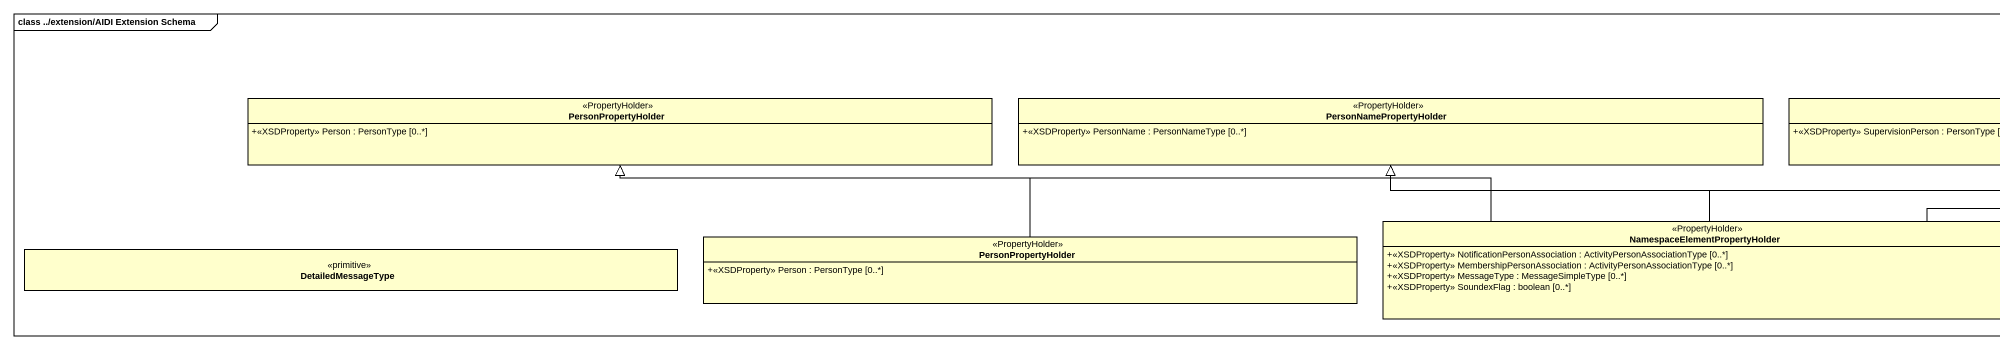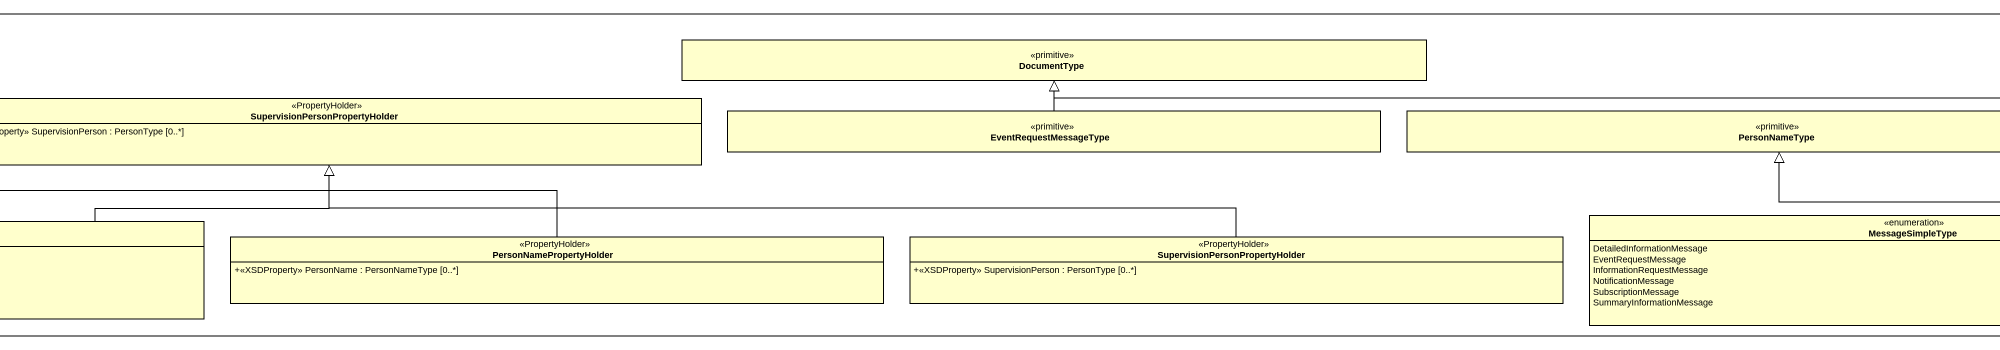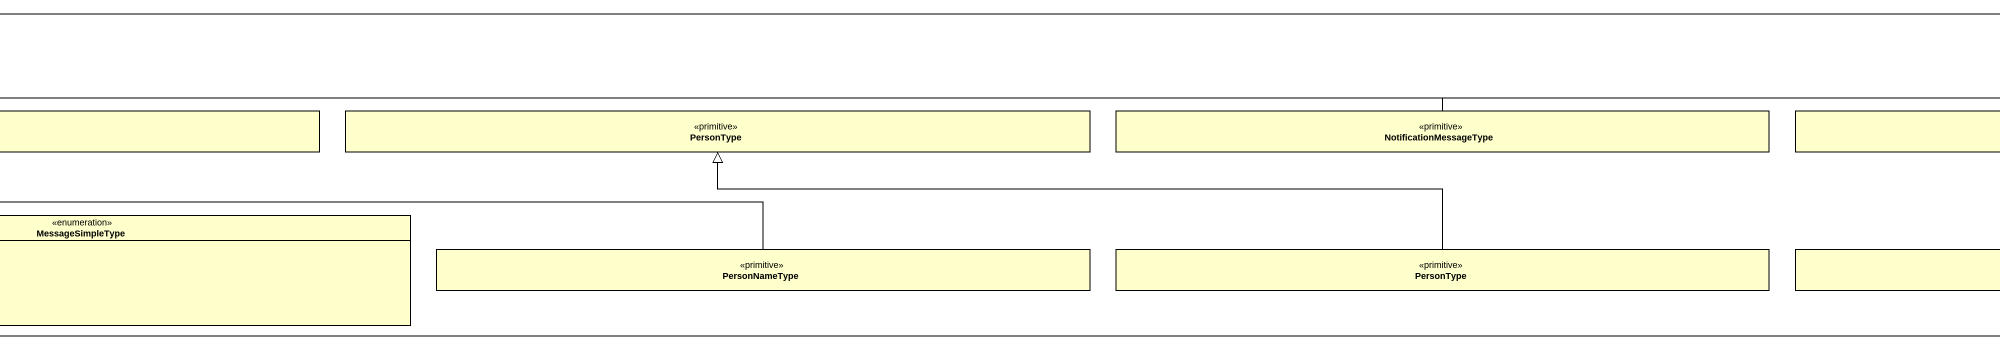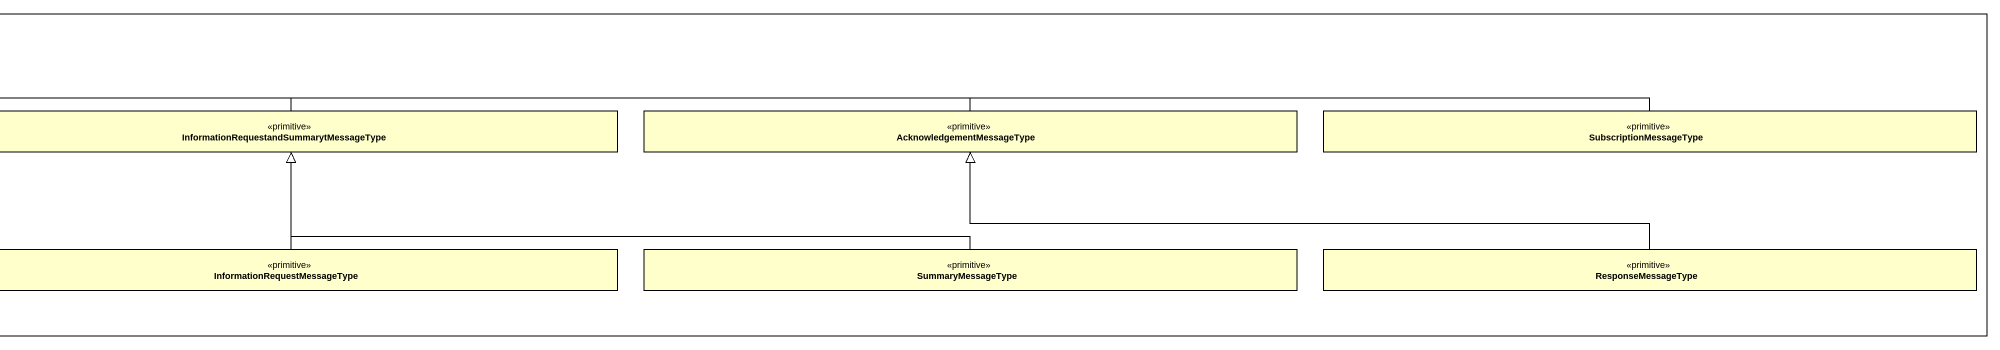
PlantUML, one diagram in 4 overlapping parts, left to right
@startuml
mainframe class ../extension/AIDI Extension Schema
hide circle
hide empty members
skinparam classAttributeIconSize 0
class DocumentType <<primitive>>
class PersonPropertyHolder <<PropertyHolder>> {
  +<<XSDProperty>> Person : PersonType [0..*]
}
class PersonNamePropertyHolder <<PropertyHolder>> {
  +<<XSDProperty>> PersonName : PersonNameType [0..*]
}
class "SupervisionPersonPropertyHolder" as SupervisionPersonPropertyHol <<PropertyHolder>> {
  +<<XSDProperty>> SupervisionPerson : PersonType [0..*]
}
class EventRequestMessageType <<primitive>>
class PersonNameType <<primitive>>
class PersonType <<primitive>>
class NotificationMessageType <<primitive>>
class "InformationRequestandSummarytMessageType" as InformationRequestandSummary <<primitive>>
class AcknowledgementMessageType <<primitive>>
class SubscriptionMessageType <<primitive>>
class "PersonPropertyHolder" as PersonPropertyHolder_2 <<PropertyHolder>> {
  +<<XSDProperty>> Person : PersonType [0..*]
}
class "NamespaceElementPropertyHolder" as NamespaceElementPropertyHold <<PropertyHolder>> {
  +<<XSDProperty>> NotificationPersonAssociation : ActivityPersonAssociationType [0..*]
  +<<XSDProperty>> MembershipPersonAssociation : ActivityPersonAssociationType [0..*]
  +<<XSDProperty>> MessageType : MessageSimpleType [0..*]
  +<<XSDProperty>> SoundexFlag : boolean [0..*]
}
class "PersonNamePropertyHolder" as PersonNamePropertyHolder_2 <<PropertyHolder>> {
  +<<XSDProperty>> PersonName : PersonNameType [0..*]
}
class "SupervisionPersonPropertyHolder" as SupervisionPersonPropertyHol_2 <<PropertyHolder>> {
  +<<XSDProperty>> SupervisionPerson : PersonType [0..*]
}
enum MessageSimpleType {
  DetailedInformationMessage
  EventRequestMessage
  InformationRequestMessage
  NotificationMessage
  SubscriptionMessage
  SummaryInformationMessage
}
class DetailedMessageType <<primitive>>
class "PersonNameType" as PersonNameType_2 <<primitive>>
class "PersonType" as PersonType_2 <<primitive>>
class "InformationRequestMessageType" as InformationRequestMessageTyp <<primitive>>
class SummaryMessageType <<primitive>>
class ResponseMessageType <<primitive>>
EventRequestMessageType -up-|> DocumentType
NotificationMessageType -left-|> DocumentType
InformationRequestandSummary -left-|> DocumentType
AcknowledgementMessageType -left-|> DocumentType
SubscriptionMessageType -left-|> DocumentType
PersonPropertyHolder_2 -left-|> PersonPropertyHolder
NamespaceElementPropertyHold -left-|> PersonPropertyHolder
NamespaceElementPropertyHold -left-|> PersonNamePropertyHolder
NamespaceElementPropertyHold -right-|> SupervisionPersonPropertyHol
PersonNamePropertyHolder_2 -left-|> PersonNamePropertyHolder
SupervisionPersonPropertyHol_2 -left-|> SupervisionPersonPropertyHol
PersonNameType_2 -left-|> PersonNameType
PersonType_2 -left-|> PersonType
InformationRequestMessageTyp -up-|> InformationRequestandSummary
SummaryMessageType -left-|> InformationRequestandSummary
ResponseMessageType -left-|> AcknowledgementMessageType
@enduml
